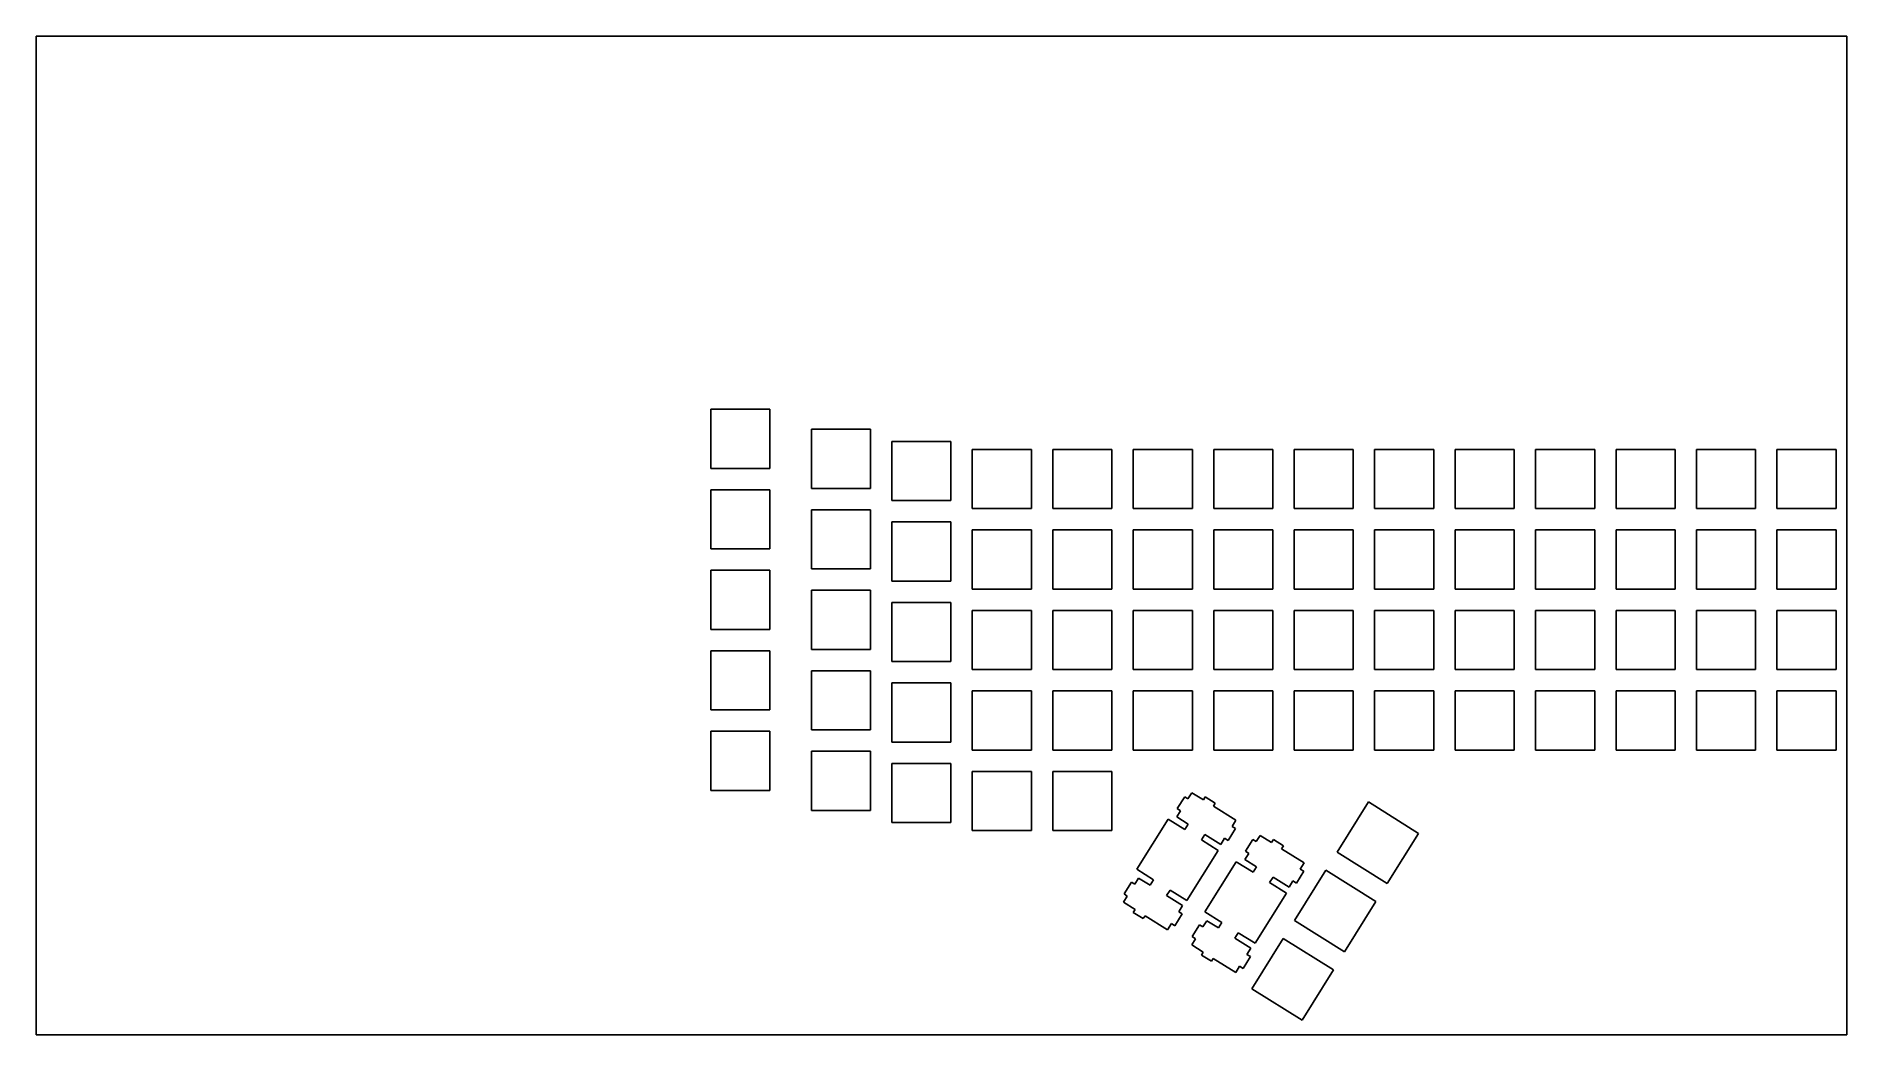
# Model space of a CAD drawing. Extents: x 0 to 429, y 0 to 237.
import ezdxf

# ---------------------------------------------------------------- set-up
doc = ezdxf.new("R2010")
doc.units = 0
doc.layers.get('0').update_dxf_attribs({"linetype": 'CONTINUOUS'})

msp = doc.modelspace()

# ---------------------------------------------------------------- linework, layer by layer
at = {"color": 0}
for p, q in [((0.0951, 236.619), (428.72, 236.619)), ((0.0951, 0.3349), (0.0951, 236.619)), ((428.72, 236.619), (428.72, 0.3349)), ((159.782, 148.369), (173.782, 148.369)), ((159.782, 134.37), (159.782, 148.369)), ((173.782, 148.369), (173.782, 134.37)), ((183.595, 143.607), (197.594, 143.607)), ((183.595, 129.607), (183.595, 143.607)), ((197.594, 143.607), (197.594, 129.607)), ((202.645, 140.75), (216.644, 140.75)), ((202.645, 126.749), (202.645, 140.75)), ((216.644, 140.75), (216.644, 126.749)), ((221.695, 138.844), (235.694, 138.844)), ((221.695, 124.845), (221.695, 138.844)), ((235.694, 138.844), (235.694, 124.845)), ((240.745, 138.844), (254.744, 138.844)), ((240.745, 124.845), (240.745, 138.844)), ((254.744, 138.844), (254.744, 124.845)), ((259.795, 138.844), (273.794, 138.844)), ((259.795, 124.845), (259.795, 138.844)), ((273.794, 138.844), (273.794, 124.845)), ((278.845, 138.844), (292.844, 138.844)), ((278.845, 124.845), (278.845, 138.844)), ((292.844, 138.844), (292.844, 124.845)), ((297.895, 138.844), (311.894, 138.844)), ((297.895, 124.845), (297.895, 138.844)), ((311.894, 138.844), (311.894, 124.845)), ((316.945, 138.844), (330.944, 138.844)), ((316.945, 124.845), (316.945, 138.844)), ((330.944, 138.844), (330.944, 124.845)), ((335.995, 138.844), (349.994, 138.844)), ((335.995, 124.845), (335.995, 138.844)), ((349.994, 138.844), (349.994, 124.845)), ((355.046, 138.844), (369.044, 138.844)), ((355.046, 124.845), (355.046, 138.844)), ((369.044, 138.844), (369.044, 124.845)), ((374.096, 138.844), (388.094, 138.844)), ((374.096, 124.845), (374.096, 138.844)), ((388.094, 138.844), (388.094, 124.845)), ((393.146, 138.844), (407.144, 138.844)), ((393.146, 124.845), (393.146, 138.844)), ((407.144, 138.844), (407.144, 124.845)), ((412.196, 138.844), (426.194, 138.844)), ((412.196, 124.845), (412.196, 138.844)), ((426.194, 138.844), (426.194, 124.845)), ((173.782, 134.37), (159.782, 134.37)), ((159.782, 129.319), (173.782, 129.319)), ((159.782, 115.32), (159.782, 129.319)), ((173.782, 129.319), (173.782, 115.32)), ((197.594, 129.607), (183.595, 129.607)), ((183.595, 124.557), (197.594, 124.557)), ((183.595, 110.557), (183.595, 124.557)), ((197.594, 124.557), (197.594, 110.557)), ((216.644, 126.749), (202.645, 126.749)), ((235.694, 124.845), (221.695, 124.845)), ((254.744, 124.845), (240.745, 124.845)), ((273.794, 124.845), (259.795, 124.845)), ((292.844, 124.845), (278.845, 124.845)), ((311.894, 124.845), (297.895, 124.845)), ((330.944, 124.845), (316.945, 124.845)), ((349.994, 124.845), (335.995, 124.845)), ((369.044, 124.845), (355.046, 124.845)), ((388.094, 124.845), (374.096, 124.845)), ((407.144, 124.845), (393.146, 124.845)), ((426.194, 124.845), (412.196, 124.845)), ((202.645, 121.7), (216.644, 121.7)), ((202.645, 107.699), (202.645, 121.7)), ((216.644, 121.7), (216.644, 107.699)), ((221.695, 119.794), (235.694, 119.794)), ((221.695, 105.795), (221.695, 119.794)), ((235.694, 119.794), (235.694, 105.795)), ((240.745, 119.794), (254.744, 119.794)), ((240.745, 105.795), (240.745, 119.794)), ((254.744, 119.794), (254.744, 105.795)), ((259.795, 119.794), (273.794, 119.794)), ((259.795, 105.795), (259.795, 119.794)), ((273.794, 119.794), (273.794, 105.795)), ((278.845, 119.794), (292.844, 119.794)), ((278.845, 105.795), (278.845, 119.794)), ((292.844, 119.794), (292.844, 105.795)), ((297.895, 119.794), (311.894, 119.794)), ((297.895, 105.795), (297.895, 119.794)), ((311.894, 119.794), (311.894, 105.795)), ((316.945, 119.794), (330.944, 119.794)), ((316.945, 105.795), (316.945, 119.794)), ((330.944, 119.794), (330.944, 105.795)), ((335.995, 119.794), (349.994, 119.794)), ((335.995, 105.795), (335.995, 119.794)), ((349.994, 119.794), (349.994, 105.795)), ((355.046, 119.794), (369.044, 119.794)), ((355.046, 105.795), (355.046, 119.794)), ((369.044, 119.794), (369.044, 105.795)), ((374.096, 119.794), (388.094, 119.794)), ((374.096, 105.795), (374.096, 119.794)), ((388.094, 119.794), (388.094, 105.795)), ((393.146, 119.794), (407.144, 119.794)), ((393.146, 105.795), (393.146, 119.794)), ((407.144, 119.794), (407.144, 105.795)), ((412.196, 119.794), (426.194, 119.794)), ((412.196, 105.795), (412.196, 119.794)), ((426.194, 119.794), (426.194, 105.795)), ((173.782, 115.32), (159.782, 115.32)), ((159.782, 110.269), (173.782, 110.269)), ((159.782, 96.2699), (159.782, 110.269)), ((173.782, 110.269), (173.782, 96.2699)), ((197.594, 110.557), (183.595, 110.557)), ((216.644, 107.699), (202.645, 107.699)), ((183.595, 105.507), (197.594, 105.507)), ((183.595, 91.5074), (183.595, 105.507)), ((197.594, 105.507), (197.594, 91.5074)), ((235.694, 105.795), (221.695, 105.795)), ((254.744, 105.795), (240.745, 105.795)), ((273.794, 105.795), (259.795, 105.795)), ((292.844, 105.795), (278.845, 105.795)), ((311.894, 105.795), (297.895, 105.795)), ((330.944, 105.795), (316.945, 105.795)), ((349.994, 105.795), (335.995, 105.795)), ((369.044, 105.795), (355.046, 105.795)), ((388.094, 105.795), (374.096, 105.795)), ((407.144, 105.795), (393.146, 105.795)), ((426.194, 105.795), (412.196, 105.795)), ((202.645, 102.65), (216.644, 102.65)), ((202.645, 88.6492), (202.645, 102.65)), ((216.644, 102.65), (216.644, 88.6492)), ((221.695, 100.744), (235.694, 100.744)), ((221.695, 86.7449), (221.695, 100.744)), ((235.694, 100.744), (235.694, 86.7449)), ((240.745, 100.744), (254.744, 100.744)), ((240.745, 86.7449), (240.745, 100.744)), ((254.744, 100.744), (254.744, 86.7449)), ((259.795, 100.744), (273.794, 100.744)), ((259.795, 86.7449), (259.795, 100.744)), ((273.794, 100.744), (273.794, 86.7449)), ((278.845, 100.744), (292.844, 100.744)), ((278.845, 86.7449), (278.845, 100.744)), ((292.844, 100.744), (292.844, 86.7449)), ((297.895, 100.744), (311.894, 100.744)), ((297.895, 86.7449), (297.895, 100.744)), ((311.894, 100.744), (311.894, 86.7449)), ((316.945, 100.744), (330.944, 100.744)), ((316.945, 86.7449), (316.945, 100.744)), ((330.944, 100.744), (330.944, 86.7449)), ((335.995, 100.744), (349.994, 100.744)), ((335.995, 86.7449), (335.995, 100.744)), ((349.994, 100.744), (349.994, 86.7449)), ((355.046, 100.744), (369.044, 100.744)), ((355.046, 86.7449), (355.046, 100.744)), ((369.044, 100.744), (369.044, 86.7449)), ((374.096, 100.744), (388.094, 100.744)), ((374.096, 86.7449), (374.096, 100.744)), ((388.094, 100.744), (388.094, 86.7449)), ((393.146, 100.744), (407.144, 100.744)), ((393.146, 86.7449), (393.146, 100.744)), ((407.144, 100.744), (407.144, 86.7449)), ((412.196, 100.744), (426.194, 100.744)), ((412.196, 86.7449), (412.196, 100.744)), ((426.194, 100.744), (426.194, 86.7449)), ((173.782, 96.2699), (159.782, 96.2699)), ((159.782, 91.2192), (173.782, 91.2192)), ((159.782, 77.2199), (159.782, 91.2192)), ((173.782, 91.2192), (173.782, 77.2199)), ((197.594, 91.5074), (183.595, 91.5074)), ((183.595, 86.4567), (197.594, 86.4567)), ((183.595, 72.4574), (183.595, 86.4567)), ((197.594, 86.4567), (197.594, 72.4574)), ((216.644, 88.6492), (202.645, 88.6492)), ((235.694, 86.7449), (221.695, 86.7449)), ((254.744, 86.7449), (240.745, 86.7449)), ((273.794, 86.7449), (259.795, 86.7449)), ((292.844, 86.7449), (278.845, 86.7449)), ((311.894, 86.7449), (297.895, 86.7449)), ((330.944, 86.7449), (316.945, 86.7449)), ((349.994, 86.7449), (335.995, 86.7449)), ((369.044, 86.7449), (355.046, 86.7449)), ((388.094, 86.7449), (374.096, 86.7449)), ((407.144, 86.7449), (393.146, 86.7449)), ((426.194, 86.7449), (412.196, 86.7449)), ((202.645, 83.6002), (216.644, 83.6002)), ((202.645, 69.5992), (202.645, 83.6002)), ((216.644, 83.6002), (216.644, 69.5992)), ((221.695, 81.6942), (235.694, 81.6942)), ((221.695, 67.6949), (221.695, 81.6942)), ((235.694, 81.6942), (235.694, 67.6949)), ((240.745, 81.6942), (254.744, 81.6942)), ((240.745, 67.6949), (240.745, 81.6942)), ((254.744, 81.6942), (254.744, 67.6949)), ((259.795, 81.6942), (273.794, 81.6942)), ((259.795, 67.6949), (259.795, 81.6942)), ((273.794, 81.6942), (273.794, 67.6949)), ((278.845, 81.6942), (292.844, 81.6942)), ((278.845, 67.6949), (278.845, 81.6942)), ((292.844, 81.6942), (292.844, 67.6949)), ((297.895, 81.6942), (311.894, 81.6942)), ((297.895, 67.6949), (297.895, 81.6942)), ((311.894, 81.6942), (311.894, 67.6949)), ((316.945, 81.6942), (330.944, 81.6942)), ((316.945, 67.6949), (316.945, 81.6942)), ((330.944, 81.6942), (330.944, 67.6949)), ((335.995, 81.6942), (349.994, 81.6942)), ((335.995, 67.6949), (335.995, 81.6942)), ((349.994, 81.6942), (349.994, 67.6949)), ((355.046, 81.6942), (369.044, 81.6942)), ((355.046, 67.6949), (355.046, 81.6942)), ((369.044, 81.6942), (369.044, 67.6949)), ((374.096, 81.6942), (388.094, 81.6942)), ((374.096, 67.6949), (374.096, 81.6942)), ((388.094, 81.6942), (388.094, 67.6949)), ((393.146, 81.6942), (407.144, 81.6942)), ((393.146, 67.6949), (393.146, 81.6942)), ((407.144, 81.6942), (407.144, 67.6949)), ((412.196, 81.6942), (426.194, 81.6942)), ((412.196, 67.6949), (412.196, 81.6942)), ((426.194, 81.6942), (426.194, 67.6949)), ((173.782, 77.2199), (159.782, 77.2199)), ((159.782, 72.1692), (173.782, 72.1692)), ((159.782, 58.1699), (159.782, 72.1692)), ((173.782, 72.1692), (173.782, 58.1699)), ((197.594, 72.4574), (183.595, 72.4574)), ((216.644, 69.5992), (202.645, 69.5992)), ((183.595, 67.4067), (197.594, 67.4067)), ((183.595, 53.4074), (183.595, 67.4067)), ((197.594, 67.4067), (197.594, 53.4074)), ((202.645, 64.5502), (216.644, 64.5502)), ((202.645, 50.5492), (202.645, 64.5502)), ((216.644, 64.5502), (216.644, 50.5492)), ((235.694, 67.6949), (221.695, 67.6949)), ((254.744, 67.6949), (240.745, 67.6949)), ((273.794, 67.6949), (259.795, 67.6949)), ((292.844, 67.6949), (278.845, 67.6949)), ((311.894, 67.6949), (297.895, 67.6949)), ((330.944, 67.6949), (316.945, 67.6949)), ((349.994, 67.6949), (335.995, 67.6949)), ((369.044, 67.6949), (355.046, 67.6949)), ((388.094, 67.6949), (374.096, 67.6949)), ((407.144, 67.6949), (393.146, 67.6949)), ((426.194, 67.6949), (412.196, 67.6949)), ((221.695, 62.6442), (235.694, 62.6442)), ((221.695, 48.6449), (221.695, 62.6442)), ((235.694, 62.6442), (235.694, 48.6449)), ((240.745, 62.6442), (254.744, 62.6442)), ((240.745, 48.6449), (240.745, 62.6442)), ((254.744, 62.6442), (254.744, 48.6449)), ((173.782, 58.1699), (159.782, 58.1699)), ((271.974, 56.6374), (270.225, 53.8385)), ((272.754, 56.1495), (271.974, 56.6374)), ((273.667, 57.6132), (272.754, 56.1495)), ((276.407, 55.9015), (273.667, 57.6132)), ((276.845, 56.6), (276.407, 55.9015)), ((279.218, 55.1173), (276.845, 56.6)), ((197.594, 53.4074), (183.595, 53.4074)), ((271.005, 53.3506), (270.09, 51.8887)), ((270.09, 51.8887), (272.83, 50.1756)), ((270.225, 53.8385), (271.005, 53.3506)), ((278.781, 54.4174), (279.218, 55.1173)), ((284.099, 51.0949), (278.781, 54.4174)), ((315.49, 55.4179), (308.07, 43.5448)), ((327.361, 47.9986), (315.49, 55.4179)), ((216.644, 50.5492), (202.645, 50.5492)), ((235.694, 48.6449), (221.695, 48.6449)), ((254.744, 48.6449), (240.745, 48.6449)), ((268.035, 51.3747), (260.617, 39.5016)), ((272.022, 48.883), (268.035, 51.3747)), ((272.83, 50.1756), (272.022, 48.883)), ((275.922, 46.4467), (276.731, 47.7393)), ((276.731, 47.7393), (280.522, 45.3704)), ((282.266, 46.3144), (284.015, 49.112)), ((283.184, 49.6316), (284.099, 51.0949)), ((284.015, 49.112), (283.184, 49.6316)), ((289.822, 47.5174), (288.908, 46.0541)), ((292.563, 45.8061), (289.822, 47.5174)), ((319.942, 36.1252), (327.361, 47.9986)), ((272.489, 32.0821), (279.908, 43.9554)), ((279.908, 43.9554), (275.922, 46.4467)), ((280.522, 45.3704), (281.436, 46.8341)), ((281.436, 46.8341), (282.266, 46.3144)), ((287.161, 43.2566), (286.246, 41.7932)), ((288.128, 46.542), (286.38, 43.743)), ((286.38, 43.743), (287.161, 43.2566)), ((288.908, 46.0541), (288.128, 46.542)), ((293, 46.506), (292.563, 45.8061)), ((295.373, 45.0219), (293, 46.506)), ((294.936, 44.3219), (295.373, 45.0219)), ((300.254, 40.9995), (294.936, 44.3219)), ((308.07, 43.5448), (319.942, 36.1252)), ((260.617, 39.5016), (264.603, 37.0113)), ((284.191, 41.2792), (276.772, 29.406)), ((288.178, 38.789), (284.191, 41.2792)), ((286.246, 41.7932), (288.986, 40.0816)), ((288.986, 40.0816), (288.178, 38.789)), ((305.394, 39.2617), (297.976, 27.3899)), ((298.422, 36.219), (300.171, 39.0179)), ((299.339, 39.5358), (300.254, 40.9995)), ((300.171, 39.0179), (299.339, 39.5358)), ((317.267, 31.8437), (305.394, 39.2617)), ((259.362, 36.4532), (257.612, 33.6558)), ((260.142, 35.9668), (259.362, 36.4532)), ((261.056, 37.429), (260.142, 35.9668)), ((263.795, 35.7173), (261.056, 37.429)), ((264.603, 37.0113), (263.795, 35.7173)), ((267.695, 33.281), (268.504, 34.5736)), ((268.504, 34.5736), (272.489, 32.0821)), ((292.078, 36.3499), (292.887, 37.6439)), ((296.063, 33.8598), (292.078, 36.3499)), ((292.887, 37.6439), (296.678, 35.275)), ((296.678, 35.275), (297.591, 36.7386)), ((297.591, 36.7386), (298.422, 36.219)), ((258.392, 33.168), (257.478, 31.7045)), ((257.478, 31.7045), (260.218, 29.993)), ((257.612, 33.6558), (258.392, 33.168)), ((271.486, 30.9108), (267.695, 33.281)), ((270.572, 29.4487), (271.486, 30.9108)), ((288.645, 21.988), (296.063, 33.8598)), ((309.848, 19.9705), (317.267, 31.8437)), ((260.218, 29.993), (259.781, 29.293)), ((259.781, 29.293), (262.155, 27.8088)), ((262.155, 27.8088), (262.592, 28.5089)), ((262.592, 28.5089), (267.91, 25.1864)), ((267.91, 25.1864), (268.824, 26.6499)), ((268.824, 26.6499), (269.655, 26.1304)), ((269.655, 26.1304), (271.403, 28.9292)), ((271.403, 28.9292), (270.572, 29.4487)), ((275.517, 26.3577), (273.768, 23.5603)), ((276.297, 25.8713), (275.517, 26.3577)), ((277.21, 27.3348), (276.297, 25.8713)), ((276.772, 29.406), (280.759, 26.9159)), ((279.95, 25.6219), (277.21, 27.3348)), ((280.759, 26.9159), (279.95, 25.6219)), ((297.976, 27.3899), (309.848, 19.9705)), ((274.548, 23.0725), (273.633, 21.6104)), ((273.633, 21.6104), (276.374, 19.8989)), ((273.768, 23.5603), (274.548, 23.0725)), ((283.851, 23.1855), (284.66, 24.4781)), ((287.642, 20.8166), (283.851, 23.1855)), ((284.66, 24.4781), (288.645, 21.988)), ((295.3, 23.1069), (287.88, 11.2338)), ((307.172, 15.6876), (295.3, 23.1069)), ((276.374, 19.8989), (275.936, 19.1988)), ((275.936, 19.1988), (278.31, 17.7147)), ((278.31, 17.7147), (278.747, 18.4147)), ((278.747, 18.4147), (284.065, 15.0909)), ((285.811, 16.0348), (287.558, 18.835)), ((286.727, 19.3532), (287.642, 20.8166)), ((287.558, 18.835), (286.727, 19.3532)), ((284.065, 15.0909), (284.98, 16.5544)), ((284.98, 16.5544), (285.811, 16.0348)), ((299.752, 3.8158), (307.172, 15.6876)), ((287.88, 11.2338), (299.752, 3.8158)), ((428.72, 0.3349), (0.0951, 0.3349))]:
    msp.add_line(p, q, dxfattribs=at)

doc.saveas('drawing.dxf')
